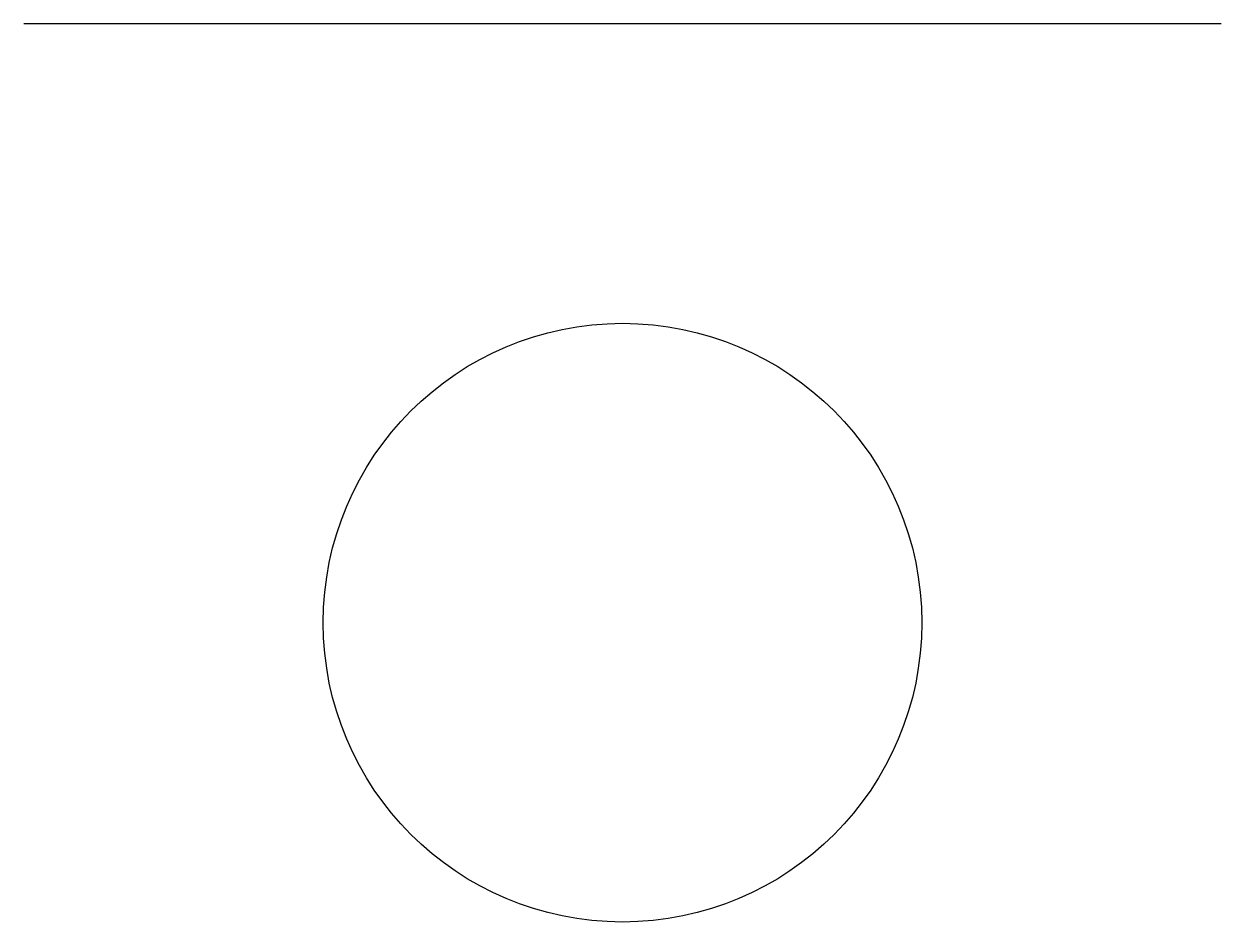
# Model space of a CAD drawing. Header units: millimetres. Extents: x -2 to 10, y 11 to 20.
import ezdxf

# ---------------------------------------------------------------- set-up
doc = ezdxf.new("R2010")
doc.units = ezdxf.units.MM
doc.layers.add('Symbols', color=2, linetype='Continuous')

# ---------------------------------------------------------------- blocks, each defined once
blk = doc.blocks.new('Leaf', base_point=(1, 0))
blk.add_line((1, 0), (3, 0))
at = {"layer": 'Symbols'}
blk.add_circle((2, 1), 0.5, dxfattribs=at)
blk = doc.blocks.new('Assembly', base_point=(5, 0))
at = {"xscale": 2, "yscale": 2, "rotation": 90}
blk.add_blockref('Leaf', (5, 0), dxfattribs=at)

msp = doc.modelspace()

# ---------------------------------------------------------------- block references
at = {"layer": 'Symbols', "xscale": 3, "yscale": 3, "rotation": 90}
msp.add_blockref('Assembly', (10, 20), dxfattribs=at)

doc.saveas('drawing.dxf')
